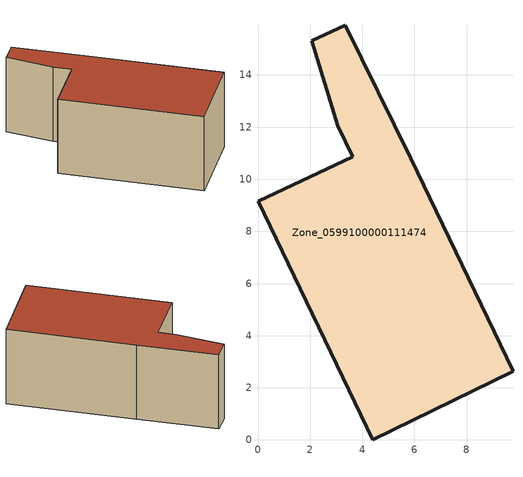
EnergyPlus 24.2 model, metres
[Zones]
Zone_0599100000111474
 floor ground (C_G): 2.06,15.31 3.34,15.91 5.85,10.81 9.78,2.63 4.4,0 0,9.15 3.63,10.87 3.07,12.04 z0
 wall outside (C_F): 4.4,0 9.78,2.63 5.85,10.81 3.34,15.91 2.06,15.31 3.07,12.04 3.63,10.87 0,9.15 4.4,0 z0:5.83
 roof outside (C_R): 3.34,15.91 2.06,15.31 3.07,12.04 3.63,10.87 0,9.15 4.4,0 9.78,2.63 5.85,10.81 z5.83
[BUILDING]
Pand.0599100000111474: North Axis=0; Terrain=City; Loads Convergence Tolerance Value=0.04; Temperature Convergence Tolerance Value=0.4; Solar Distribution=FullExterior; Maximum Number of Warmup Days=25; Minimum Number of Warmup Days=1
[Site:Location]
Rotterdam.The.Hague.AP_ZH_NLD Design_Conditions: Latitude=51.96; Longitude=4.45; Time Zone=1; Elevation=-4.5
[SITE:GROUNDTEMPERATURE:BUILDINGSURFACE]
18, 18, 18, 18, 18, 18, 18, 18, 18, 18, 18, 18
[MATERIAL] Thermal Absorptance=0.9; Solar Absorptance=0.7; Visible Absorptance=0.7
Name | Roughness | Thickness | Conductivity | Density | Specific Heat
G.TI.1965-1974 | MediumSmooth | 0.15 | 0.882353 | 540 | 1210
F.TI.1965-1974 | Rough | 0.3 | 0.697674 | 1920 | 840
R.TI.1965-1974 | MediumRough | 0.2 | 0.232558 | 1500 | 1000
[CONSTRUCTION]
C_G: G.TI.1965-1974
C_F: F.TI.1965-1974
C_R: R.TI.1965-1974
[ZONE]
Zone_0599100000111474: Type=1; Multiplier=1; Ceiling Height=Autocalculate; Volume=Autocalculate; Floor Area=autocalculate; Part of Total Floor Area=Yes
[ZONEINFILTRATION:DESIGNFLOWRATE]
Infil_Zone_0599100000111474: Zone or ZoneList or Space or SpaceList=Zone_0599100000111474; Schedule=AlwaysOn; Design Flow Rate Calculation Method=Flow/Area; Flow Rate per Floor Area=0.003; Constant Term Coefficient=1; Temperature Term Coefficient=0; Velocity Term Coefficient=0; Velocity Squared Term Coefficient=0
[HVACTEMPLATE:ZONE:IDEALLOADSAIRSYSTEM]
Zone_0599100000111474: Maximum Heating Supply Air Temperature=50; Minimum Cooling Supply Air Temperature=13; Maximum Heating Supply Air Humidity Ratio=0.0156; Minimum Cooling Supply Air Humidity Ratio=0.0077; Heating Limit=NoLimit; Cooling Limit=NoLimit; Dehumidification Control Type=ConstantSensibleHeatRatio; Cooling Sensible Heat Ratio=0.7; Dehumidification Setpoint=60; Humidification Control Type=None; Humidification Setpoint=30; Outdoor Air Method=None; Outdoor Air Flow Rate per Person=0.00944; Outdoor Air Flow Rate per Zone Floor Area=0; Outdoor Air Flow Rate per Zone=0; Demand Controlled Ventilation Type=None; Outdoor Air Economizer Type=NoEconomizer; Heat Recovery Type=None; Sensible Heat Recovery Effectiveness=0.7; Latent Heat Recovery Effectiveness=0.65
[ZONECONTROL:THERMOSTAT]
ThermostatControl_Zone_0599100000111474: Zone or ZoneList=Zone_0599100000111474; Control Type Schedule=DualSetpointControlType; Control 1=Thermostat_Zone_0599100000111474; Temperature Difference Between Cutout And Setpoint=0
[THERMOSTATSETPOINT:DUALSETPOINT]
Thermostat_Zone_0599100000111474: Heating Setpoint Temperature Schedule=HeatingSetpoint_Zone_0599100000111474; Cooling Setpoint Temperature Schedule=CoolingSetpoint_Zone_0599100000111474
[SCHEDULE:COMPACT]
HeatingSetpoint_Zone_0599100000111474: Through: 12/31, For: AllDays, Until: 24:00, 21
CoolingSetpoint_Zone_0599100000111474: Through: 12/31, For: AllDays, Until: 24:00, 24
DualSetpointControlType: Through: 12/31, For: AllDays, Until: 24:00, 4
AlwaysOn: Through: 12/31, For: AllDays, Until: 24:00, 1
